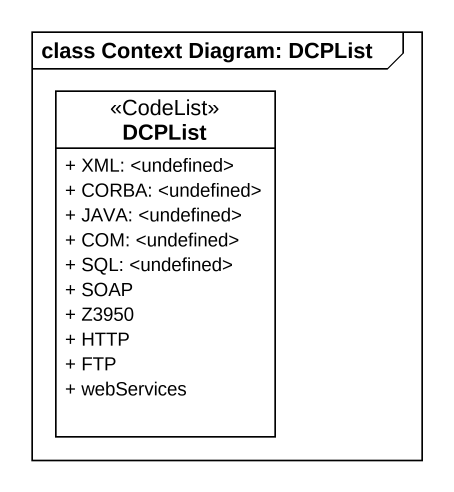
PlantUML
@startuml
mainframe class Context Diagram: DCPList
hide circle
hide empty members
skinparam classAttributeIconSize 0
class DCPList <<CodeList>> #FFFFFF {
  + XML: <undefined>
  + CORBA: <undefined>
  + JAVA: <undefined>
  + COM: <undefined>
  + SQL: <undefined>
  + SOAP
  + Z3950
  + HTTP
  + FTP
  + webServices
}
@enduml
